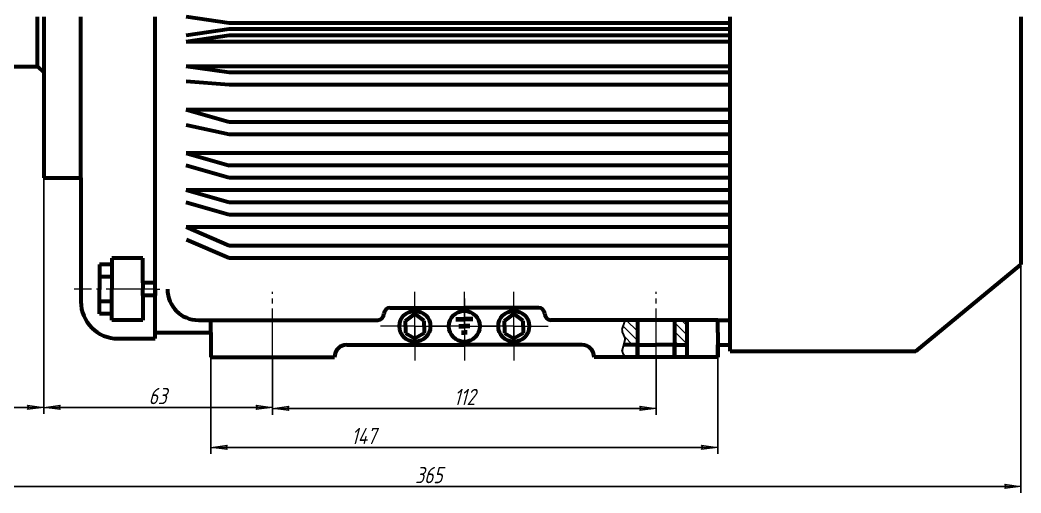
# Model space of a CAD drawing. Header units: millimetres. Extents: x 131 to 972, y 124 to 718.
# Drawn here: x 307.9 to 615.5, y 357.9 to 503.2 of the extents above; entities that cross this region are included whole.
import ezdxf

# ---------------------------------------------------------------- set-up
doc = ezdxf.new("R2010")
doc.units = ezdxf.units.MM
for name, pattern in [('K5LT_AXLED', [19.5, 15, -1.5, 1.5, -1.5]), ('K5LT_BASIC', [0]), ('K5LT_REINFORCED', [0]), ('K5LT_THIN', [0])]:
    doc.linetypes.add(name, pattern=pattern)
doc.styles.add('KDIMTEXTSTYLE', font='GOST_AU.SHX', dxfattribs={"width": 0.96, "oblique": 15, "height": 5})
doc.dimstyles.new('KDIMSTYLE (1.00)', dxfattribs={"dimtxt": 5, "dimasz": 1, "dimexe": 2, "dimexo": 0, "dimgap": 1, "dimtad": 1, "dimtxsty": 'KDIMTEXTSTYLE', "dimsah": 1, "dimcen": 0, "dimdle": 1, "dimadec": 0, "dimazin": 0, "dimtfac": 0.667, "dimtmove": 0, "dimatfit": 3, "dimfxl": 1, "dimtvp": 1, "dimtfill": 1, "dimtolj": 1, "dimtzin": 0, "dimarcsym": 0})

# ---------------------------------------------------------------- blocks, each defined once
blk = doc.blocks.new('U3')
at = {"color": 30, "linetype": 'K5LT_AXLED', "lineweight": 18, "true_color": 0xff8000}
for q in [(298.697884, 295.502589), (288.143195, 284.9479), (309.252573, 284.9479), (298.697884, 274.393211)]:
    blk.add_line((298.697884, 284.9479), q, dxfattribs=at)
blk = doc.blocks.new('U4')
at = {"color": 30, "linetype": 'K5LT_AXLED', "lineweight": 18, "true_color": 0xff8000}
for q in [(329.114556, 295.502589), (318.559867, 284.9479), (339.669245, 284.9479), (329.114556, 274.393211)]:
    blk.add_line((329.114556, 284.9479), q, dxfattribs=at)
blk = doc.blocks.new('U5')
at = {"color": 30, "linetype": 'K5LT_AXLED', "lineweight": 18, "true_color": 0xff8000}
for q in [(313.90622, 295.502589), (303.351531, 284.9479), (324.460909, 284.9479), (313.90622, 274.393211)]:
    blk.add_line((313.90622, 284.9479), q, dxfattribs=at)
blk = doc.blocks.new('KDIMARROW_01')
blk.add_hatch(color=0).paths.add_polyline_path([(-5, -0.66), (0, 0), (-5, 0.66), (-4.5, 0)])
at = {"color": 0, "linetype": 'K5LT_THIN', "lineweight": 18}
for p, q in [((-4.5, 0), (-5, 0.66)), ((-5, 0.66), (0, 0)), ((0, 0), (-5, -0.66)), ((-5, -0.66), (-4.5, 0)), ((0, 0), (-1, 0))]:
    blk.add_line(p, q, dxfattribs=at)
blk = doc.blocks.new('*D106')
at = {"color": 0, "lineweight": -2, "transparency": 16777216}
for p, q in [((385.5, 399.64), (385.5, 381.92)), ((503.37, 399.64), (503.37, 381.92)), ((502.37, 383.92), (386.5, 383.92))]:
    blk.add_line(p, q, dxfattribs=at)
at = {"layer": 'Defpoints', "color": 0, "transparency": 16777216}
for p in [(385.5, 399.64), (503.37, 399.64), (385.5, 383.92)]:
    blk.add_point(p, dxfattribs=at)
at = {"color": 0, "lineweight": -2, "transparency": 16777216, "rotation": 180}
blk.add_blockref('KDIMARROW_01', (385.5, 383.92), dxfattribs=at)
at = {"color": 0, "lineweight": -2, "transparency": 16777216}
blk.add_blockref('KDIMARROW_01', (503.37, 383.92), dxfattribs=at)
at = {"color": 7, "transparency": 16777216, "insert": (444.5, 387.42), "char_height": 5, "attachment_point": 5, "style": 'KDIMTEXTSTYLE', "bg_fill": 3, "box_fill_scale": 1.1, "bg_fill_color": 256, "bg_fill_true_color": 13158600, "bg_fill_transparency": 0}
blk.add_mtext('\\A1;\\H5.0;\\W0.965;\\Q15;\\H5.0;\\W0.965;\\Q15;\\Q15;112', dxfattribs=at)
blk = doc.blocks.new('*D107')
at = {"color": 0, "lineweight": -2, "transparency": 16777216}
for p, q in [((366.49, 399.64), (366.49, 369.92)), ((522.38, 399.64), (522.38, 369.92)), ((521.38, 371.92), (367.49, 371.92))]:
    blk.add_line(p, q, dxfattribs=at)
at = {"layer": 'Defpoints', "color": 0, "transparency": 16777216}
for p in [(366.49, 399.64), (522.38, 399.64), (366.49, 371.92)]:
    blk.add_point(p, dxfattribs=at)
at = {"color": 0, "lineweight": -2, "transparency": 16777216, "rotation": 180}
blk.add_blockref('KDIMARROW_01', (366.49, 371.92), dxfattribs=at)
at = {"color": 0, "lineweight": -2, "transparency": 16777216}
blk.add_blockref('KDIMARROW_01', (522.38, 371.92), dxfattribs=at)
at = {"color": 7, "transparency": 16777216, "insert": (413.49, 375.42), "char_height": 5, "attachment_point": 5, "style": 'KDIMTEXTSTYLE', "bg_fill": 3, "box_fill_scale": 1.1, "bg_fill_color": 256, "bg_fill_true_color": 13158600, "bg_fill_transparency": 0}
blk.add_mtext('\\A1;\\H5.0;\\W0.965;\\Q15;\\H5.0;\\W0.965;\\Q15;\\Q15;147', dxfattribs=at)
blk = doc.blocks.new('*D108')
at = {"color": 0, "lineweight": -2, "transparency": 16777216}
for p, q in [((315.17, 487.09), (315.17, 382.2)), ((385.5, 399.64), (385.5, 382.2)), ((384.5, 384.2), (316.17, 384.2))]:
    blk.add_line(p, q, dxfattribs=at)
at = {"layer": 'Defpoints', "color": 0, "transparency": 16777216}
for p in [(315.17, 487.09), (385.5, 399.64), (315.17, 384.2)]:
    blk.add_point(p, dxfattribs=at)
at = {"color": 0, "lineweight": -2, "transparency": 16777216, "rotation": 180}
blk.add_blockref('KDIMARROW_01', (315.17, 384.2), dxfattribs=at)
at = {"color": 0, "lineweight": -2, "transparency": 16777216}
blk.add_blockref('KDIMARROW_01', (385.5, 384.2), dxfattribs=at)
at = {"color": 7, "transparency": 16777216, "insert": (350.17, 387.7), "char_height": 5, "attachment_point": 5, "style": 'KDIMTEXTSTYLE', "bg_fill": 3, "box_fill_scale": 1.1, "bg_fill_color": 256, "bg_fill_true_color": 13158600, "bg_fill_transparency": 0}
blk.add_mtext('\\A1;\\H5.0;\\W0.965;\\Q15;\\H5.0;\\W0.965;\\Q15;\\Q15;63', dxfattribs=at)
blk = doc.blocks.new('*D115')
at = {"color": 0, "lineweight": -2, "transparency": 16777216}
for p, q in [((250.53, 504.2), (250.53, 357.92)), ((615.53, 504.2), (615.53, 357.92)), ((614.53, 359.92), (251.53, 359.92))]:
    blk.add_line(p, q, dxfattribs=at)
at = {"layer": 'Defpoints', "color": 0, "transparency": 16777216}
for p in [(250.53, 504.2), (615.53, 504.2), (250.53, 359.92)]:
    blk.add_point(p, dxfattribs=at)
at = {"color": 0, "lineweight": -2, "transparency": 16777216, "rotation": 180}
blk.add_blockref('KDIMARROW_01', (250.53, 359.92), dxfattribs=at)
at = {"color": 0, "lineweight": -2, "transparency": 16777216}
blk.add_blockref('KDIMARROW_01', (615.53, 359.92), dxfattribs=at)
at = {"color": 7, "transparency": 16777216, "insert": (433.53, 363.42), "char_height": 5, "attachment_point": 5, "style": 'KDIMTEXTSTYLE', "bg_fill": 3, "box_fill_scale": 1.1, "bg_fill_color": 256, "bg_fill_true_color": 13158600, "bg_fill_transparency": 0}
blk.add_mtext('\\A1;\\H5.0;\\W0.965;\\Q15;365', dxfattribs=at)
blk = doc.blocks.new('*D122')
at = {"color": 0, "lineweight": -2, "transparency": 16777216}
for p, q in [((250.53, 490.89), (250.53, 382.2)), ((315.17, 487.09), (315.17, 382.2)), ((314.17, 384.2), (251.53, 384.2))]:
    blk.add_line(p, q, dxfattribs=at)
at = {"layer": 'Defpoints', "color": 0, "transparency": 16777216}
for p in [(250.53, 490.89), (315.17, 487.09), (250.53, 384.2)]:
    blk.add_point(p, dxfattribs=at)
at = {"color": 0, "lineweight": -2, "transparency": 16777216, "rotation": 180}
blk.add_blockref('KDIMARROW_01', (250.53, 384.2), dxfattribs=at)
at = {"color": 0, "lineweight": -2, "transparency": 16777216}
blk.add_blockref('KDIMARROW_01', (315.17, 384.2), dxfattribs=at)
at = {"color": 7, "transparency": 16777216, "insert": (282.53, 387.7), "char_height": 5, "attachment_point": 5, "style": 'KDIMTEXTSTYLE', "bg_fill": 3, "box_fill_scale": 1.1, "bg_fill_color": 256, "bg_fill_true_color": 13158600, "bg_fill_transparency": 0}
blk.add_mtext('\\A1;\\H5.0;\\W0.965;\\Q15;\\H5.0;\\W0.965;\\Q15;\\Q15;60', dxfattribs=at)

msp = doc.modelspace()

# ---------------------------------------------------------------- hatches: boundary and pattern name
h = msp.add_hatch()
h.set_pattern_fill('МЕТАЛЛ', style=0, pattern_type=0)
h.set_pattern_definition([(315, (130.5306, 124.1968), (1.4142136, 1.4142136), [])])
h.paths.add_polyline_path([(562.301, 551.723), (562.301, 596.448), (561.824, 598.841), (561.704, 599.032), (560.529, 600.122), (560.4, 600.199), (554.697, 600.199), (554.697, 602.1), (554.697, 603.241), (554.697, 604.002), (539.489, 604.002), (539.489, 602.1), (543.291, 602.1), (547.093, 602.1), (547.093, 593.546), (550.895, 593.546), (550.895, 590.866), (554.12, 590.078), (556.618, 587.89), (557.824, 584.796), (557.885, 583.876), (557.885, 551.723), (550.895, 551.723), (537.588, 551.723), (537.588, 549.822), (563.395, 549.822), (563.395, 551.723)])
h.paths.add_polyline_path([(550.895, 616.548), (550.895, 612.746), (554.697, 612.746), (554.697, 616.548)])
h.paths.add_polyline_path([(543.291, 616.548), (543.291, 612.746), (547.093, 612.746), (547.093, 616.548)])
h.paths.add_polyline_path([(556.598, 540.317), (563.395, 540.317), (563.395, 544.119), (545.192, 544.119), (537.588, 544.119), (537.588, 540.317)])
h.paths.add_polyline_path([(512.874, 403.442), (512.874, 411.046), (509.072, 411.046), (509.072, 403.442)])
h.paths.add_polyline_path([(497.666, 403.442), (497.666, 411.046), (493.864, 411.046), (492.935, 408.31), (492.98, 407.425), (493.698, 405.813), (493.864, 405.275), (493.512, 403.744), (493.375, 403.442)])

# ---------------------------------------------------------------- block references
for name in ['U3', 'U5', 'U4']:
    msp.add_blockref(name, (130.531, 124.197))

# ---------------------------------------------------------------- next in the draw order: dimensions: what is measured, and where the dimension line sits
at = {"color": 7}
dim = msp.add_linear_dim(base=(385.505, 383.921), p1=(503.369, 399.639), p2=(385.505, 399.639), text='\\H5.0;\\W0.965;\\Q15;\\H5.0;\\W0.965;\\Q15;\\Q15;112', dimstyle='KDIMSTYLE (1.00)', override={"dimexo": 0, "dimblk1": 'KDIMARROW_01', "dimblk2": 'KDIMARROW_01', "dimse1": 0, "dimse2": 0, "dimclrt": 7, "dimtolj": 1}, dxfattribs=at)
dim.commit()
dim.dimension.update_dxf_attribs({"geometry": '*D106', "text_midpoint": (444.505, 383.921), "dimtype": 160})

# ---------------------------------------------------------------- next in the draw order: dimensions: what is measured, and where the dimension line sits
dim = msp.add_linear_dim(base=(366.494, 371.921), p1=(522.38, 399.639), p2=(366.494, 399.639), text='\\H5.0;\\W0.965;\\Q15;\\H5.0;\\W0.965;\\Q15;\\Q15;147', dimstyle='KDIMSTYLE (1.00)', override={"dimexo": 0, "dimblk1": 'KDIMARROW_01', "dimblk2": 'KDIMARROW_01', "dimse1": 0, "dimse2": 0, "dimclrt": 7, "dimtolj": 1}, dxfattribs=at)
dim.commit()
dim.dimension.update_dxf_attribs({"geometry": '*D107', "text_midpoint": (413.494, 371.921), "dimtype": 160})

# ---------------------------------------------------------------- next in the draw order: dimensions: what is measured, and where the dimension line sits
dim = msp.add_linear_dim(base=(315.166, 384.197), p1=(385.505, 399.639), p2=(315.166, 487.087), text='\\H5.0;\\W0.965;\\Q15;\\H5.0;\\W0.965;\\Q15;\\Q15;63', dimstyle='KDIMSTYLE (1.00)', override={"dimexo": 0, "dimblk1": 'KDIMARROW_01', "dimblk2": 'KDIMARROW_01', "dimse1": 0, "dimse2": 0, "dimclrt": 7, "dimtolj": 1}, dxfattribs=at)
dim.commit()
dim.dimension.update_dxf_attribs({"geometry": '*D108', "text_midpoint": (350.166, 384.197), "dimtype": 160})

# ---------------------------------------------------------------- next in the draw order: dimensions: what is measured, and where the dimension line sits
dim = msp.add_linear_dim(base=(250.531, 359.921), p1=(615.531, 504.197), p2=(250.531, 504.197), dimstyle='KDIMSTYLE (1.00)', override={"dimexo": 0, "dimpost": '\\H5.0;\\W0.965;\\Q15;<>', "dimblk1": 'KDIMARROW_01', "dimblk2": 'KDIMARROW_01', "dimse1": 0, "dimse2": 0, "dimclrt": 7, "dimtolj": 1}, dxfattribs=at)
dim.commit()
dim.dimension.update_dxf_attribs({"geometry": '*D115', "text_midpoint": (433.531, 359.921), "dimtype": 160})

# ---------------------------------------------------------------- next in the draw order: linework, layer by layer
at = {"color": 5, "linetype": 'K5LT_BASIC', "lineweight": 60, "true_color": 0x0000ff}
for p, q in [((326.572, 454.77), (326.572, 504.197)), ((349.385, 405.343), (349.385, 504.197)), ((372.197, 502.296), (358.89, 504.197)), ((526.182, 502.296), (372.197, 502.296)), ((526.182, 403.442), (526.182, 504.197)), ((526.182, 500.395), (526.182, 502.296)), ((615.531, 504.197), (615.531, 428.155)), ((372.197, 500.395), (358.89, 498.494)), ((372.197, 498.494), (358.89, 496.593)), ((526.182, 500.395), (372.197, 500.395)), ((526.182, 498.494), (372.197, 498.494)), ((526.182, 498.494), (526.182, 500.395)), ((526.182, 496.593), (526.182, 498.494)), ((372.197, 496.593), (358.89, 496.593)), ((526.182, 496.593), (372.197, 496.593)), ((526.182, 488.988), (526.182, 496.593)), ((526.182, 488.988), (358.89, 488.988)), ((372.197, 487.087), (358.89, 488.988)), ((526.182, 487.087), (372.197, 487.087)), ((526.182, 487.087), (526.182, 488.988)), ((526.182, 483.285), (526.182, 487.087)), ((372.197, 483.285), (358.89, 484.349)), ((526.182, 483.285), (372.197, 483.285)), ((526.182, 475.681), (526.182, 483.285)), ((526.182, 475.681), (358.89, 475.681)), ((372.197, 471.879), (358.89, 475.681)), ((526.182, 471.879), (526.182, 475.681)), ((372.197, 468.077), (358.89, 470.989)), ((526.182, 471.879), (372.197, 471.879)), ((526.182, 468.077), (526.182, 471.879)), ((526.182, 468.077), (372.197, 468.077)), ((526.182, 462.374), (526.182, 468.077)), ((526.182, 462.374), (358.89, 462.374)), ((358.89, 462.374), (372.197, 458.572)), ((526.182, 458.572), (526.182, 462.374)), ((372.197, 454.77), (358.89, 458.572)), ((526.182, 458.572), (372.197, 458.572)), ((526.182, 454.77), (526.182, 458.572)), ((326.572, 454.77), (326.572, 416.749)), ((526.182, 454.77), (372.197, 454.77)), ((526.182, 450.968), (526.182, 454.77)), ((526.182, 450.968), (358.89, 450.968)), ((372.197, 447.166), (358.89, 450.968)), ((526.182, 447.166), (526.182, 450.968)), ((372.197, 443.363), (358.89, 447.166)), ((526.182, 447.166), (372.197, 447.166)), ((526.182, 443.363), (526.182, 447.166)), ((526.182, 443.363), (372.197, 443.363)), ((526.182, 439.561), (526.182, 443.363)), ((526.182, 439.561), (358.89, 439.561)), ((372.197, 433.858), (358.89, 439.561)), ((526.182, 433.858), (526.182, 439.561)), ((372.197, 430.056), (358.991, 435.716)), ((526.182, 433.858), (372.197, 433.858)), ((526.182, 430.056), (526.182, 433.858)), ((332.275, 428.155), (332.275, 420.551)), ((336.077, 428.155), (332.275, 428.155)), ((336.077, 430.056), (336.077, 428.155)), ((345.583, 430.056), (336.077, 430.056)), ((336.077, 428.155), (336.077, 424.353)), ((345.583, 422.452), (345.583, 430.056)), ((526.182, 430.056), (372.197, 430.056)), ((526.182, 411.046), (526.182, 430.056)), ((583.213, 401.541), (615.531, 428.155)), ((336.077, 424.353), (332.275, 424.353)), ((336.077, 424.353), (336.077, 420.551)), ((349.385, 422.452), (345.583, 422.452)), ((345.583, 422.452), (345.583, 420.551)), ((332.275, 412.947), (332.275, 420.551)), ((336.077, 416.749), (336.077, 420.551)), ((345.583, 418.65), (345.583, 420.551)), ((349.385, 418.65), (345.583, 418.65)), ((345.583, 418.65), (345.583, 411.046)), ((349.385, 420.551), (349.385, 418.65)), ((336.077, 416.749), (332.275, 416.749)), ((336.077, 412.947), (336.077, 416.749)), ((336.077, 412.947), (332.275, 412.947)), ((336.077, 411.046), (336.077, 412.947)), ((421.624, 414.848), (444.437, 414.848)), ((426.325, 410.832), (429.228, 412.947)), ((432.132, 410.832), (429.228, 412.947)), ((467.249, 414.848), (444.437, 414.848)), ((456.742, 410.832), (459.645, 412.947)), ((462.548, 410.832), (459.645, 412.947)), ((345.583, 411.046), (336.077, 411.046)), ((362.692, 411.046), (366.494, 411.046)), ((366.494, 407.244), (366.494, 411.046)), ((366.494, 411.046), (417.822, 411.046)), ((426.325, 408.931), (426.325, 410.832)), ((432.132, 408.931), (432.132, 410.832)), ((456.742, 408.931), (456.742, 410.832)), ((462.548, 408.931), (462.548, 410.832)), ((522.38, 411.046), (471.051, 411.046)), ((503.369, 411.046), (497.666, 411.046)), ((497.666, 411.046), (497.666, 399.639)), ((509.072, 411.046), (509.072, 399.639)), ((512.874, 411.046), (512.874, 403.442)), ((522.38, 407.244), (522.38, 411.046)), ((522.38, 411.046), (526.182, 411.046)), ((349.385, 405.343), (349.385, 407.244)), ((349.385, 407.244), (366.494, 407.244)), ((366.494, 407.244), (366.494, 399.639)), ((426.325, 408.931), (426.325, 407.03)), ((426.325, 407.03), (429.228, 405.343)), ((432.132, 407.03), (429.228, 405.343)), ((432.132, 408.931), (432.132, 407.03)), ((456.742, 408.931), (456.742, 407.03)), ((456.742, 407.03), (459.645, 405.343)), ((462.548, 407.03), (459.645, 405.343)), ((462.548, 408.931), (462.548, 407.03)), ((522.38, 407.244), (522.38, 399.639)), ((337.978, 405.343), (349.385, 405.343)), ((408.317, 403.442), (444.437, 403.442)), ((480.557, 403.442), (444.437, 403.442)), ((497.666, 403.442), (493.375, 403.442)), ((497.666, 399.639), (497.666, 403.442)), ((497.666, 403.442), (503.369, 403.442)), ((509.072, 403.442), (503.369, 403.442)), ((509.072, 403.442), (512.874, 403.442)), ((509.072, 399.639), (509.072, 403.442)), ((512.874, 403.442), (512.874, 399.639)), ((522.38, 399.639), (522.38, 403.442)), ((522.38, 403.442), (526.182, 403.442)), ((526.182, 401.541), (526.182, 403.442)), ((526.182, 401.541), (583.213, 401.541)), ((366.494, 399.639), (404.515, 399.639)), ((522.38, 399.639), (484.359, 399.639))]:
    msp.add_line(p, q, dxfattribs=at)
at = {"color": 30, "linetype": 'K5LT_AXLED', "lineweight": 18, "true_color": 0xff8000}
for p, q in [((349.385, 420.551), (324.557, 420.551)), ((349.385, 420.551), (350.853, 420.551)), ((385.505, 399.639), (385.505, 419.736)), ((503.369, 399.639), (503.369, 419.736)), ((429.228, 403.442), (429.228, 417.557)), ((444.437, 417.628), (444.437, 400.661)), ((459.645, 403.442), (459.645, 417.557)), ((385.505, 399.639), (385.505, 386.182)), ((503.369, 399.639), (503.369, 386.182))]:
    msp.add_line(p, q, dxfattribs=at)
at = {"color": 134, "linetype": 'K5LT_REINFORCED', "lineweight": 100, "true_color": 0x009696}
for p, q in [((441.871, 411.299), (444.437, 411.299)), ((447.003, 411.299), (444.437, 411.299)), ((442.743, 409.145), (444.437, 409.145)), ((443.536, 407.187), (444.437, 407.187)), ((446.13, 409.145), (444.437, 409.145)), ((445.337, 407.187), (444.437, 407.187))]:
    msp.add_line(p, q, dxfattribs=at)
at = {"color": 5, "linetype": 'K5LT_BASIC', "true_color": 0x0000ff, "const_width": 0.6}
msp.add_lwpolyline([(493.864, 411.046), (492.935, 408.31), (492.98, 407.425), (493.698, 405.813), (493.864, 405.273), (493.511, 403.741), (492.934, 401.661), (493.19, 400.799), (493.864, 399.639)], dxfattribs=at)
at = {"color": 5, "linetype": 'K5LT_BASIC', "lineweight": 60, "true_color": 0x0000ff}
for centre in [(429.228, 409.145), (444.437, 409.145), (459.645, 409.145)]:
    msp.add_circle(centre, 4.753, dxfattribs=at)
for centre, radius, start, end in [((362.692, 420.551), 9.505, 180, 270), ((337.978, 416.749), 11.406, 180, 270), ((417.822, 412.947), 1.901, 270, 0), ((421.624, 412.947), 1.901, 90, 180), ((467.249, 412.947), 1.901, 0, 90), ((471.051, 412.947), 1.901, 180, 270), ((408.317, 399.639), 3.802, 90, 180), ((480.557, 399.639), 3.802, 0, 90)]:
    msp.add_arc(centre, radius, start, end, dxfattribs=at)

# ---------------------------------------------------------------- next in the draw order: dimensions: what is measured, and where the dimension line sits
at = {"color": 7}
dim = msp.add_linear_dim(base=(250.531, 384.197), p1=(315.166, 487.087), p2=(250.531, 490.89), text='\\H5.0;\\W0.965;\\Q15;\\H5.0;\\W0.965;\\Q15;\\Q15;60', dimstyle='KDIMSTYLE (1.00)', override={"dimexo": 0, "dimblk1": 'KDIMARROW_01', "dimblk2": 'KDIMARROW_01', "dimse1": 0, "dimse2": 0, "dimclrt": 7, "dimtolj": 1}, dxfattribs=at)
dim.commit()
dim.dimension.update_dxf_attribs({"geometry": '*D122', "text_midpoint": (282.531, 384.197), "dimtype": 160})

# ---------------------------------------------------------------- next in the draw order: linework, layer by layer
at = {"color": 5, "linetype": 'K5LT_BASIC', "lineweight": 60, "true_color": 0x0000ff}
for p, q in [((313.265, 488.988), (313.265, 504.197)), ((315.166, 504.197), (315.166, 454.77)), ((252.432, 488.988), (313.265, 488.988)), ((313.265, 488.988), (315.166, 487.087)), ((315.166, 454.77), (326.572, 454.77))]:
    msp.add_line(p, q, dxfattribs=at)

doc.saveas('drawing.dxf')
